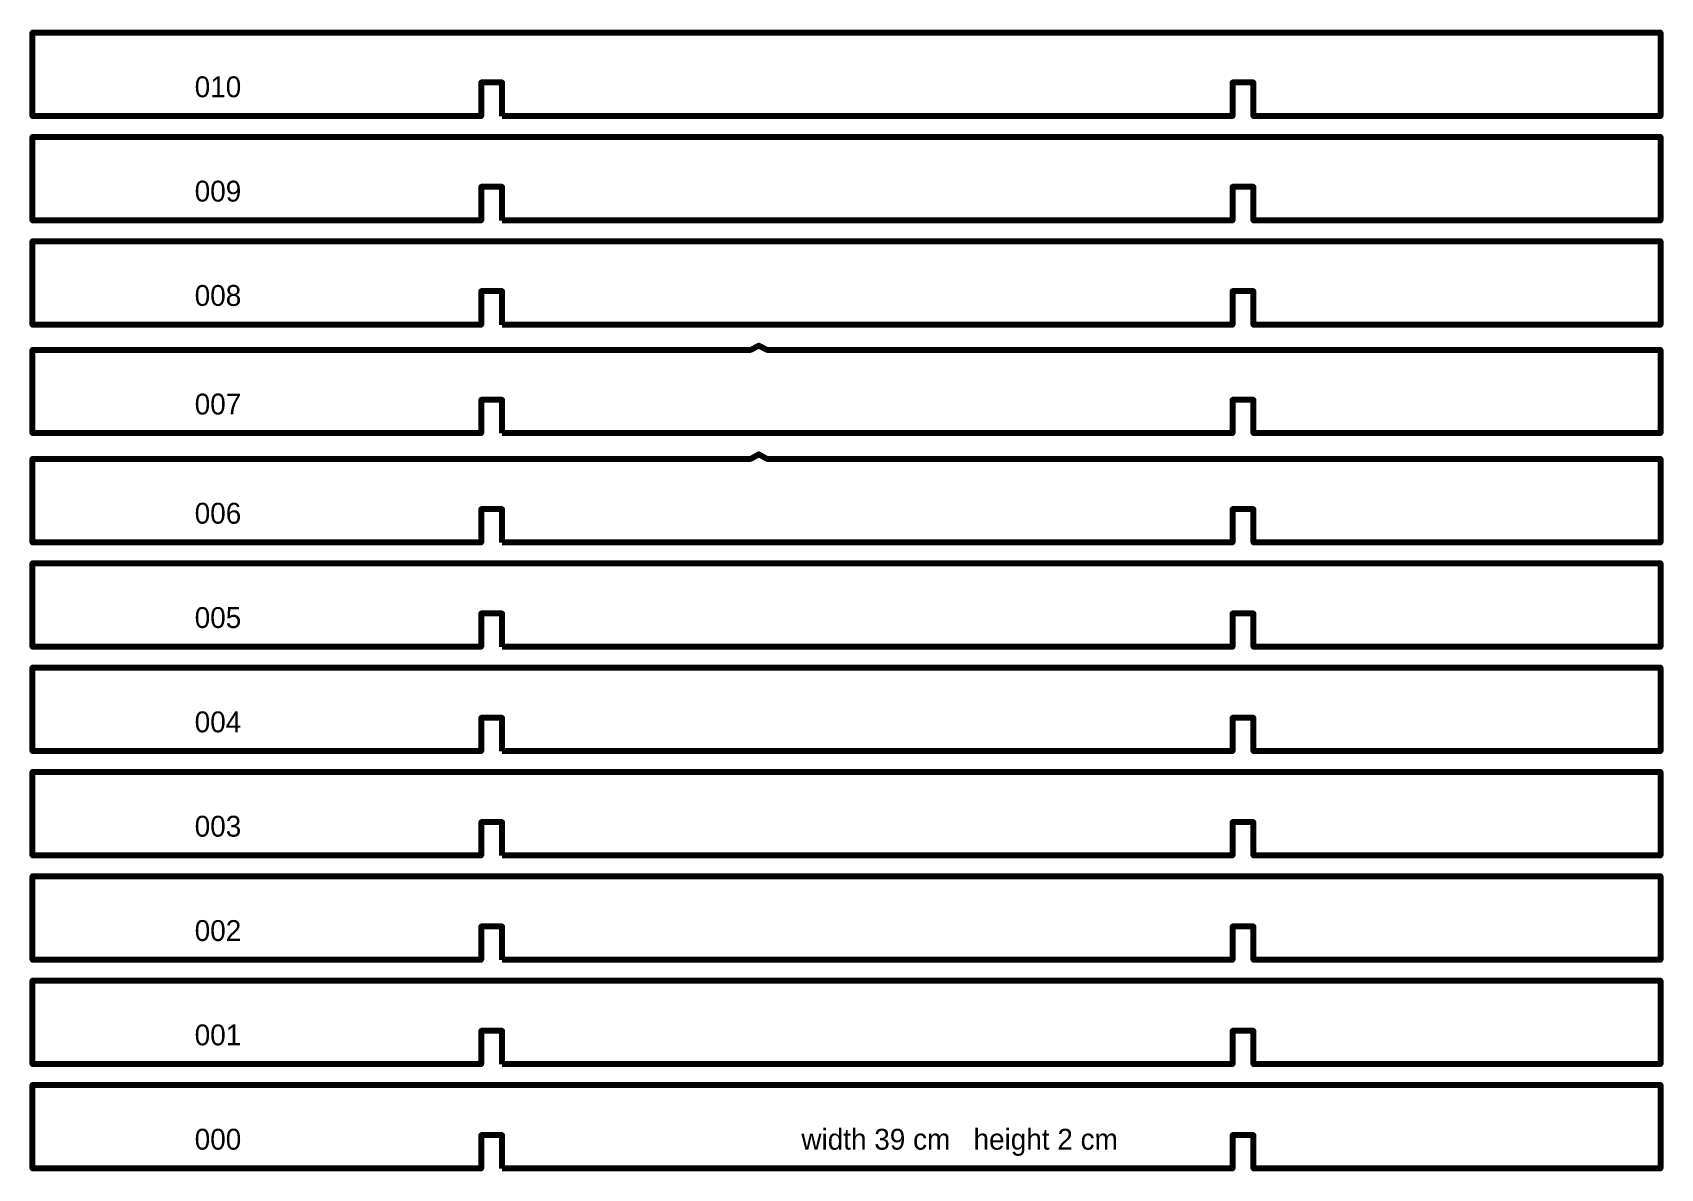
# Model space of a CAD drawing. Header units: centimetres. Extents: x -1 to 38, y -2 to 25.2.
import ezdxf
from ezdxf.enums import TextEntityAlignment as Align

# ---------------------------------------------------------------- set-up
doc = ezdxf.new("R2010")
doc.units = ezdxf.units.CM
doc.layers.add('SSNP', color=1, linetype='CONTINUOUS', lineweight=158)
doc.styles.add('LiberationSerif', font='LiberationSerif-Regular.ttf')

msp = doc.modelspace()

# ---------------------------------------------------------------- linework, layer by layer
at = {"layer": 'SSNP'}
for points in [[(10.25, 23.218), (10.25, 24.018), (9.75, 24.018), (9.75, 23.218), (-1, 23.218), (-1, 25.218), (-0.8, 25.218), (-0.6, 25.218), (-0.4, 25.218), (-0.2, 25.218), (0, 25.218), (0.2, 25.218), (0.4, 25.218), (0.6, 25.218), (0.8, 25.218), (1, 25.218), (1.2, 25.218), (1.4, 25.218), (1.6, 25.218), (1.8, 25.218), (2, 25.218), (2.2, 25.218), (2.4, 25.218), (2.6, 25.218), (2.8, 25.218), (3, 25.218), (3.2, 25.218), (3.4, 25.218), (3.6, 25.218), (3.8, 25.218), (4, 25.218), (4.2, 25.218), (4.4, 25.218), (4.6, 25.218), (4.8, 25.218), (5, 25.218), (5.2, 25.218), (5.4, 25.218), (5.6, 25.218), (5.8, 25.218), (6, 25.218), (6.2, 25.218), (6.4, 25.218), (6.6, 25.218), (6.8, 25.218), (7, 25.218), (7.2, 25.218), (7.4, 25.218), (7.6, 25.218), (7.8, 25.218), (8, 25.218), (8.2, 25.218), (8.4, 25.218), (8.6, 25.218), (8.8, 25.218), (9, 25.218), (9.2, 25.218), (9.4, 25.218), (9.6, 25.218), (9.8, 25.218), (10, 25.218), (10.2, 25.218), (10.4, 25.218), (10.6, 25.218), (10.8, 25.218), (11, 25.218), (11.2, 25.218), (11.4, 25.218), (11.6, 25.218), (11.8, 25.218), (12, 25.218), (12.2, 25.218), (12.4, 25.218), (12.6, 25.218), (12.8, 25.218), (13, 25.218), (13.2, 25.218), (13.4, 25.218), (13.6, 25.218), (13.8, 25.218), (14, 25.218), (14.2, 25.218), (14.4, 25.218), (14.6, 25.218), (14.8, 25.218), (15, 25.218), (15.2, 25.218), (15.4, 25.218), (15.6, 25.218), (15.8, 25.218), (16, 25.218), (16.2, 25.218), (16.4, 25.218), (16.6, 25.218), (16.8, 25.218), (17, 25.218), (17.2, 25.218), (17.4, 25.218), (17.6, 25.218), (17.8, 25.218), (18, 25.218), (18.2, 25.218), (18.4, 25.218), (18.6, 25.218), (18.8, 25.218), (19, 25.218), (19.2, 25.218), (19.4, 25.218), (19.6, 25.218), (19.8, 25.218), (20, 25.218), (20.2, 25.218), (20.4, 25.218), (20.6, 25.218), (20.8, 25.218), (21, 25.218), (21.2, 25.218), (21.4, 25.218), (21.6, 25.218), (21.8, 25.218), (22, 25.218), (22.2, 25.218), (22.4, 25.218), (22.6, 25.218), (22.8, 25.218), (23, 25.218), (23.2, 25.218), (23.4, 25.218), (23.6, 25.218), (23.8, 25.218), (24, 25.218), (24.2, 25.218), (24.4, 25.218), (24.6, 25.218), (24.8, 25.218), (25, 25.218), (25.2, 25.218), (25.4, 25.218), (25.6, 25.218), (25.8, 25.218), (26, 25.218), (26.2, 25.218), (26.4, 25.218), (26.6, 25.218), (26.8, 25.218), (27, 25.218), (27.2, 25.218), (27.4, 25.218), (27.6, 25.218), (27.8, 25.218), (28, 25.218), (28.2, 25.218), (28.4, 25.218), (28.6, 25.218), (28.8, 25.218), (29, 25.218), (29.2, 25.218), (29.4, 25.218), (29.6, 25.218), (29.8, 25.218), (30, 25.218), (30.2, 25.218), (30.4, 25.218), (30.6, 25.218), (30.8, 25.218), (31, 25.218), (31.2, 25.218), (31.4, 25.218), (31.6, 25.218), (31.8, 25.218), (32, 25.218), (32.2, 25.218), (32.4, 25.218), (32.6, 25.218), (32.8, 25.218), (33, 25.218), (33.2, 25.218), (33.4, 25.218), (33.6, 25.218), (33.8, 25.218), (34, 25.218), (34.2, 25.218), (34.4, 25.218), (34.6, 25.218), (34.8, 25.218), (35, 25.218), (35.2, 25.218), (35.4, 25.218), (35.6, 25.218), (35.8, 25.218), (36, 25.218), (36.2, 25.218), (36.4, 25.218), (36.6, 25.218), (36.8, 25.218), (37, 25.218), (37.2, 25.218), (37.4, 25.218), (37.6, 25.218), (37.8, 25.218), (38, 25.218), (38, 23.218), (28.25, 23.218), (28.25, 24.018), (27.75, 24.018), (27.75, 23.218), (10.25, 23.218)], [(10.25, 20.718), (10.25, 21.518), (9.75, 21.518), (9.75, 20.718), (-1, 20.718), (-1, 22.718), (-0.8, 22.718), (-0.6, 22.718), (-0.4, 22.718), (-0.2, 22.718), (0, 22.718), (0.2, 22.718), (0.4, 22.718), (0.6, 22.718), (0.8, 22.718), (1, 22.718), (1.2, 22.718), (1.4, 22.718), (1.6, 22.718), (1.8, 22.718), (2, 22.718), (2.2, 22.718), (2.4, 22.718), (2.6, 22.718), (2.8, 22.718), (3, 22.718), (3.2, 22.718), (3.4, 22.718), (3.6, 22.718), (3.8, 22.718), (4, 22.718), (4.2, 22.718), (4.4, 22.718), (4.6, 22.718), (4.8, 22.718), (5, 22.718), (5.2, 22.718), (5.4, 22.718), (5.6, 22.718), (5.8, 22.718), (6, 22.718), (6.2, 22.718), (6.4, 22.718), (6.6, 22.718), (6.8, 22.718), (7, 22.718), (7.2, 22.718), (7.4, 22.718), (7.6, 22.718), (7.8, 22.718), (8, 22.718), (8.2, 22.718), (8.4, 22.718), (8.6, 22.718), (8.8, 22.718), (9, 22.718), (9.2, 22.718), (9.4, 22.718), (9.6, 22.718), (9.8, 22.718), (10, 22.718), (10.2, 22.718), (10.4, 22.718), (10.6, 22.718), (10.8, 22.718), (11, 22.718), (11.2, 22.718), (11.4, 22.718), (11.6, 22.718), (11.8, 22.718), (12, 22.718), (12.2, 22.718), (12.4, 22.718), (12.6, 22.718), (12.8, 22.718), (13, 22.718), (13.2, 22.718), (13.4, 22.718), (13.6, 22.718), (13.8, 22.718), (14, 22.718), (14.2, 22.718), (14.4, 22.718), (14.6, 22.718), (14.8, 22.718), (15, 22.718), (15.2, 22.718), (15.4, 22.718), (15.6, 22.718), (15.8, 22.718), (16, 22.718), (16.2, 22.718), (16.4, 22.718), (16.6, 22.718), (16.8, 22.718), (17, 22.718), (17.2, 22.718), (17.4, 22.718), (17.6, 22.718), (17.8, 22.718), (18, 22.718), (18.2, 22.718), (18.4, 22.718), (18.6, 22.718), (18.8, 22.718), (19, 22.718), (19.2, 22.718), (19.4, 22.718), (19.6, 22.718), (19.8, 22.718), (20, 22.718), (20.2, 22.718), (20.4, 22.718), (20.6, 22.718), (20.8, 22.718), (21, 22.718), (21.2, 22.718), (21.4, 22.718), (21.6, 22.718), (21.8, 22.718), (22, 22.718), (22.2, 22.718), (22.4, 22.718), (22.6, 22.718), (22.8, 22.718), (23, 22.718), (23.2, 22.718), (23.4, 22.718), (23.6, 22.718), (23.8, 22.718), (24, 22.718), (24.2, 22.718), (24.4, 22.718), (24.6, 22.718), (24.8, 22.718), (25, 22.718), (25.2, 22.718), (25.4, 22.718), (25.6, 22.718), (25.8, 22.718), (26, 22.718), (26.2, 22.718), (26.4, 22.718), (26.6, 22.718), (26.8, 22.718), (27, 22.718), (27.2, 22.718), (27.4, 22.718), (27.6, 22.718), (27.8, 22.718), (28, 22.718), (28.2, 22.718), (28.4, 22.718), (28.6, 22.718), (28.8, 22.718), (29, 22.718), (29.2, 22.718), (29.4, 22.718), (29.6, 22.718), (29.8, 22.718), (30, 22.718), (30.2, 22.718), (30.4, 22.718), (30.6, 22.718), (30.8, 22.718), (31, 22.718), (31.2, 22.718), (31.4, 22.718), (31.6, 22.718), (31.8, 22.718), (32, 22.718), (32.2, 22.718), (32.4, 22.718), (32.6, 22.718), (32.8, 22.718), (33, 22.718), (33.2, 22.718), (33.4, 22.718), (33.6, 22.718), (33.8, 22.718), (34, 22.718), (34.2, 22.718), (34.4, 22.718), (34.6, 22.718), (34.8, 22.718), (35, 22.718), (35.2, 22.718), (35.4, 22.718), (35.6, 22.718), (35.8, 22.718), (36, 22.718), (36.2, 22.718), (36.4, 22.718), (36.6, 22.718), (36.8, 22.718), (37, 22.718), (37.2, 22.718), (37.4, 22.718), (37.6, 22.718), (37.8, 22.718), (38, 22.718), (38, 20.718), (28.25, 20.718), (28.25, 21.518), (27.75, 21.518), (27.75, 20.718), (10.25, 20.718)], [(10.25, 18.218), (10.25, 19.018), (9.75, 19.018), (9.75, 18.218), (-1, 18.218), (-1, 20.218), (-0.8, 20.218), (-0.6, 20.218), (-0.4, 20.218), (-0.2, 20.218), (0, 20.218), (0.2, 20.218), (0.4, 20.218), (0.6, 20.218), (0.8, 20.218), (1, 20.218), (1.2, 20.218), (1.4, 20.218), (1.6, 20.218), (1.8, 20.218), (2, 20.218), (2.2, 20.218), (2.4, 20.218), (2.6, 20.218), (2.8, 20.218), (3, 20.218), (3.2, 20.218), (3.4, 20.218), (3.6, 20.218), (3.8, 20.218), (4, 20.218), (4.2, 20.218), (4.4, 20.218), (4.6, 20.218), (4.8, 20.218), (5, 20.218), (5.2, 20.218), (5.4, 20.218), (5.6, 20.218), (5.8, 20.218), (6, 20.218), (6.2, 20.218), (6.4, 20.218), (6.6, 20.218), (6.8, 20.218), (7, 20.218), (7.2, 20.218), (7.4, 20.218), (7.6, 20.218), (7.8, 20.218), (8, 20.218), (8.2, 20.218), (8.4, 20.218), (8.6, 20.218), (8.8, 20.218), (9, 20.218), (9.2, 20.218), (9.4, 20.218), (9.6, 20.218), (9.8, 20.218), (10, 20.218), (10.2, 20.218), (10.4, 20.218), (10.6, 20.218), (10.8, 20.218), (11, 20.218), (11.2, 20.218), (11.4, 20.218), (11.6, 20.218), (11.8, 20.218), (12, 20.218), (12.2, 20.218), (12.4, 20.218), (12.6, 20.218), (12.8, 20.218), (13, 20.218), (13.2, 20.218), (13.4, 20.218), (13.6, 20.218), (13.8, 20.218), (14, 20.218), (14.2, 20.218), (14.4, 20.218), (14.6, 20.218), (14.8, 20.218), (15, 20.218), (15.2, 20.218), (15.4, 20.218), (15.6, 20.218), (15.8, 20.218), (16, 20.218), (16.2, 20.218), (16.4, 20.218), (16.6, 20.218), (16.8, 20.218), (17, 20.218), (17.2, 20.218), (17.4, 20.218), (17.6, 20.218), (17.8, 20.218), (18, 20.218), (18.2, 20.218), (18.4, 20.218), (18.6, 20.218), (18.8, 20.218), (19, 20.218), (19.2, 20.218), (19.4, 20.218), (19.6, 20.218), (19.8, 20.218), (20, 20.218), (20.2, 20.218), (20.4, 20.218), (20.6, 20.218), (20.8, 20.218), (21, 20.218), (21.2, 20.218), (21.4, 20.218), (21.6, 20.218), (21.8, 20.218), (22, 20.218), (22.2, 20.218), (22.4, 20.218), (22.6, 20.218), (22.8, 20.218), (23, 20.218), (23.2, 20.218), (23.4, 20.218), (23.6, 20.218), (23.8, 20.218), (24, 20.218), (24.2, 20.218), (24.4, 20.218), (24.6, 20.218), (24.8, 20.218), (25, 20.218), (25.2, 20.218), (25.4, 20.218), (25.6, 20.218), (25.8, 20.218), (26, 20.218), (26.2, 20.218), (26.4, 20.218), (26.6, 20.218), (26.8, 20.218), (27, 20.218), (27.2, 20.218), (27.4, 20.218), (27.6, 20.218), (27.8, 20.218), (28, 20.218), (28.2, 20.218), (28.4, 20.218), (28.6, 20.218), (28.8, 20.218), (29, 20.218), (29.2, 20.218), (29.4, 20.218), (29.6, 20.218), (29.8, 20.218), (30, 20.218), (30.2, 20.218), (30.4, 20.218), (30.6, 20.218), (30.8, 20.218), (31, 20.218), (31.2, 20.218), (31.4, 20.218), (31.6, 20.218), (31.8, 20.218), (32, 20.218), (32.2, 20.218), (32.4, 20.218), (32.6, 20.218), (32.8, 20.218), (33, 20.218), (33.2, 20.218), (33.4, 20.218), (33.6, 20.218), (33.8, 20.218), (34, 20.218), (34.2, 20.218), (34.4, 20.218), (34.6, 20.218), (34.8, 20.218), (35, 20.218), (35.2, 20.218), (35.4, 20.218), (35.6, 20.218), (35.8, 20.218), (36, 20.218), (36.2, 20.218), (36.4, 20.218), (36.6, 20.218), (36.8, 20.218), (37, 20.218), (37.2, 20.218), (37.4, 20.218), (37.6, 20.218), (37.8, 20.218), (38, 20.218), (38, 18.218), (28.25, 18.218), (28.25, 19.018), (27.75, 19.018), (27.75, 18.218), (10.25, 18.218)], [(10.25, 15.616), (10.25, 16.416), (9.75, 16.416), (9.75, 15.616), (-1, 15.616), (-1, 17.616), (-0.8, 17.616), (-0.6, 17.616), (-0.4, 17.616), (-0.2, 17.616), (0, 17.616), (0.2, 17.616), (0.4, 17.616), (0.6, 17.616), (0.8, 17.616), (1, 17.616), (1.2, 17.616), (1.4, 17.616), (1.6, 17.616), (1.8, 17.616), (2, 17.616), (2.2, 17.616), (2.4, 17.616), (2.6, 17.616), (2.8, 17.616), (3, 17.616), (3.2, 17.616), (3.4, 17.616), (3.6, 17.616), (3.8, 17.616), (4, 17.616), (4.2, 17.616), (4.4, 17.616), (4.6, 17.616), (4.8, 17.616), (5, 17.616), (5.2, 17.616), (5.4, 17.616), (5.6, 17.616), (5.8, 17.616), (6, 17.616), (6.2, 17.616), (6.4, 17.616), (6.6, 17.616), (6.8, 17.616), (7, 17.616), (7.2, 17.616), (7.4, 17.616), (7.6, 17.616), (7.8, 17.616), (8, 17.616), (8.2, 17.616), (8.4, 17.616), (8.6, 17.616), (8.8, 17.616), (9, 17.616), (9.2, 17.616), (9.4, 17.616), (9.6, 17.616), (9.8, 17.616), (10, 17.616), (10.2, 17.616), (10.4, 17.616), (10.6, 17.616), (10.8, 17.616), (11, 17.616), (11.2, 17.616), (11.4, 17.616), (11.6, 17.616), (11.8, 17.616), (12, 17.616), (12.2, 17.616), (12.4, 17.616), (12.6, 17.616), (12.8, 17.616), (13, 17.616), (13.2, 17.616), (13.4, 17.616), (13.6, 17.616), (13.8, 17.616), (14, 17.616), (14.2, 17.616), (14.4, 17.616), (14.6, 17.616), (14.8, 17.616), (15, 17.616), (15.2, 17.616), (15.4, 17.616), (15.6, 17.616), (15.8, 17.616), (16, 17.616), (16.2, 17.616), (16.4, 17.718), (16.6, 17.616), (16.8, 17.616), (17, 17.616), (17.2, 17.616), (17.4, 17.616), (17.6, 17.616), (17.8, 17.616), (18, 17.616), (18.2, 17.616), (18.4, 17.616), (18.6, 17.616), (18.8, 17.616), (19, 17.616), (19.2, 17.616), (19.4, 17.616), (19.6, 17.616), (19.8, 17.616), (20, 17.616), (20.2, 17.616), (20.4, 17.616), (20.6, 17.616), (20.8, 17.616), (21, 17.616), (21.2, 17.616), (21.4, 17.616), (21.6, 17.616), (21.8, 17.616), (22, 17.616), (22.2, 17.616), (22.4, 17.616), (22.6, 17.616), (22.8, 17.616), (23, 17.616), (23.2, 17.616), (23.4, 17.616), (23.6, 17.616), (23.8, 17.616), (24, 17.616), (24.2, 17.616), (24.4, 17.616), (24.6, 17.616), (24.8, 17.616), (25, 17.616), (25.2, 17.616), (25.4, 17.616), (25.6, 17.616), (25.8, 17.616), (26, 17.616), (26.2, 17.616), (26.4, 17.616), (26.6, 17.616), (26.8, 17.616), (27, 17.616), (27.2, 17.616), (27.4, 17.616), (27.6, 17.616), (27.8, 17.616), (28, 17.616), (28.2, 17.616), (28.4, 17.616), (28.6, 17.616), (28.8, 17.616), (29, 17.616), (29.2, 17.616), (29.4, 17.616), (29.6, 17.616), (29.8, 17.616), (30, 17.616), (30.2, 17.616), (30.4, 17.616), (30.6, 17.616), (30.8, 17.616), (31, 17.616), (31.2, 17.616), (31.4, 17.616), (31.6, 17.616), (31.8, 17.616), (32, 17.616), (32.2, 17.616), (32.4, 17.616), (32.6, 17.616), (32.8, 17.616), (33, 17.616), (33.2, 17.616), (33.4, 17.616), (33.6, 17.616), (33.8, 17.616), (34, 17.616), (34.2, 17.616), (34.4, 17.616), (34.6, 17.616), (34.8, 17.616), (35, 17.616), (35.2, 17.616), (35.4, 17.616), (35.6, 17.616), (35.8, 17.616), (36, 17.616), (36.2, 17.616), (36.4, 17.616), (36.6, 17.616), (36.8, 17.616), (37, 17.616), (37.2, 17.616), (37.4, 17.616), (37.6, 17.616), (37.8, 17.616), (38, 17.616), (38, 15.616), (28.25, 15.616), (28.25, 16.416), (27.75, 16.416), (27.75, 15.616), (10.25, 15.616)], [(10.25, 13), (10.25, 13.8), (9.75, 13.8), (9.75, 13), (-1, 13), (-1, 15), (-0.8, 15), (-0.6, 15), (-0.4, 15), (-0.2, 15), (0, 15), (0.2, 15), (0.4, 15), (0.6, 15), (0.8, 15), (1, 15), (1.2, 15), (1.4, 15), (1.6, 15), (1.8, 15), (2, 15), (2.2, 15), (2.4, 15), (2.6, 15), (2.8, 15), (3, 15), (3.2, 15), (3.4, 15), (3.6, 15), (3.8, 15), (4, 15), (4.2, 15), (4.4, 15), (4.6, 15), (4.8, 15), (5, 15), (5.2, 15), (5.4, 15), (5.6, 15), (5.8, 15), (6, 15), (6.2, 15), (6.4, 15), (6.6, 15), (6.8, 15), (7, 15), (7.2, 15), (7.4, 15), (7.6, 15), (7.8, 15), (8, 15), (8.2, 15), (8.4, 15), (8.6, 15), (8.8, 15), (9, 15), (9.2, 15), (9.4, 15), (9.6, 15), (9.8, 15), (10, 15), (10.2, 15), (10.4, 15), (10.6, 15), (10.8, 15), (11, 15), (11.2, 15), (11.4, 15), (11.6, 15), (11.8, 15), (12, 15), (12.2, 15), (12.4, 15), (12.6, 15), (12.8, 15), (13, 15), (13.2, 15), (13.4, 15), (13.6, 15), (13.8, 15), (14, 15), (14.2, 15), (14.4, 15), (14.6, 15), (14.8, 15), (15, 15), (15.2, 15), (15.4, 15), (15.6, 15), (15.8, 15), (16, 15), (16.2, 15), (16.4, 15.116), (16.6, 15), (16.8, 15), (17, 15), (17.2, 15), (17.4, 15), (17.6, 15), (17.8, 15), (18, 15), (18.2, 15), (18.4, 15), (18.6, 15), (18.8, 15), (19, 15), (19.2, 15), (19.4, 15), (19.6, 15), (19.8, 15), (20, 15), (20.2, 15), (20.4, 15), (20.6, 15), (20.8, 15), (21, 15), (21.2, 15), (21.4, 15), (21.6, 15), (21.8, 15), (22, 15), (22.2, 15), (22.4, 15), (22.6, 15), (22.8, 15), (23, 15), (23.2, 15), (23.4, 15), (23.6, 15), (23.8, 15), (24, 15), (24.2, 15), (24.4, 15), (24.6, 15), (24.8, 15), (25, 15), (25.2, 15), (25.4, 15), (25.6, 15), (25.8, 15), (26, 15), (26.2, 15), (26.4, 15), (26.6, 15), (26.8, 15), (27, 15), (27.2, 15), (27.4, 15), (27.6, 15), (27.8, 15), (28, 15), (28.2, 15), (28.4, 15), (28.6, 15), (28.8, 15), (29, 15), (29.2, 15), (29.4, 15), (29.6, 15), (29.8, 15), (30, 15), (30.2, 15), (30.4, 15), (30.6, 15), (30.8, 15), (31, 15), (31.2, 15), (31.4, 15), (31.6, 15), (31.8, 15), (32, 15), (32.2, 15), (32.4, 15), (32.6, 15), (32.8, 15), (33, 15), (33.2, 15), (33.4, 15), (33.6, 15), (33.8, 15), (34, 15), (34.2, 15), (34.4, 15), (34.6, 15), (34.8, 15), (35, 15), (35.2, 15), (35.4, 15), (35.6, 15), (35.8, 15), (36, 15), (36.2, 15), (36.4, 15), (36.6, 15), (36.8, 15), (37, 15), (37.2, 15), (37.4, 15), (37.6, 15), (37.8, 15), (38, 15), (38, 13), (28.25, 13), (28.25, 13.8), (27.75, 13.8), (27.75, 13), (10.25, 13)], [(10.25, 10.5), (10.25, 11.3), (9.75, 11.3), (9.75, 10.5), (-1, 10.5), (-1, 12.5), (-0.8, 12.5), (-0.6, 12.5), (-0.4, 12.5), (-0.2, 12.5), (0, 12.5), (0.2, 12.5), (0.4, 12.5), (0.6, 12.5), (0.8, 12.5), (1, 12.5), (1.2, 12.5), (1.4, 12.5), (1.6, 12.5), (1.8, 12.5), (2, 12.5), (2.2, 12.5), (2.4, 12.5), (2.6, 12.5), (2.8, 12.5), (3, 12.5), (3.2, 12.5), (3.4, 12.5), (3.6, 12.5), (3.8, 12.5), (4, 12.5), (4.2, 12.5), (4.4, 12.5), (4.6, 12.5), (4.8, 12.5), (5, 12.5), (5.2, 12.5), (5.4, 12.5), (5.6, 12.5), (5.8, 12.5), (6, 12.5), (6.2, 12.5), (6.4, 12.5), (6.6, 12.5), (6.8, 12.5), (7, 12.5), (7.2, 12.5), (7.4, 12.5), (7.6, 12.5), (7.8, 12.5), (8, 12.5), (8.2, 12.5), (8.4, 12.5), (8.6, 12.5), (8.8, 12.5), (9, 12.5), (9.2, 12.5), (9.4, 12.5), (9.6, 12.5), (9.8, 12.5), (10, 12.5), (10.2, 12.5), (10.4, 12.5), (10.6, 12.5), (10.8, 12.5), (11, 12.5), (11.2, 12.5), (11.4, 12.5), (11.6, 12.5), (11.8, 12.5), (12, 12.5), (12.2, 12.5), (12.4, 12.5), (12.6, 12.5), (12.8, 12.5), (13, 12.5), (13.2, 12.5), (13.4, 12.5), (13.6, 12.5), (13.8, 12.5), (14, 12.5), (14.2, 12.5), (14.4, 12.5), (14.6, 12.5), (14.8, 12.5), (15, 12.5), (15.2, 12.5), (15.4, 12.5), (15.6, 12.5), (15.8, 12.5), (16, 12.5), (16.2, 12.5), (16.4, 12.5), (16.6, 12.5), (16.8, 12.5), (17, 12.5), (17.2, 12.5), (17.4, 12.5), (17.6, 12.5), (17.8, 12.5), (18, 12.5), (18.2, 12.5), (18.4, 12.5), (18.6, 12.5), (18.8, 12.5), (19, 12.5), (19.2, 12.5), (19.4, 12.5), (19.6, 12.5), (19.8, 12.5), (20, 12.5), (20.2, 12.5), (20.4, 12.5), (20.6, 12.5), (20.8, 12.5), (21, 12.5), (21.2, 12.5), (21.4, 12.5), (21.6, 12.5), (21.8, 12.5), (22, 12.5), (22.2, 12.5), (22.4, 12.5), (22.6, 12.5), (22.8, 12.5), (23, 12.5), (23.2, 12.5), (23.4, 12.5), (23.6, 12.5), (23.8, 12.5), (24, 12.5), (24.2, 12.5), (24.4, 12.5), (24.6, 12.5), (24.8, 12.5), (25, 12.5), (25.2, 12.5), (25.4, 12.5), (25.6, 12.5), (25.8, 12.5), (26, 12.5), (26.2, 12.5), (26.4, 12.5), (26.6, 12.5), (26.8, 12.5), (27, 12.5), (27.2, 12.5), (27.4, 12.5), (27.6, 12.5), (27.8, 12.5), (28, 12.5), (28.2, 12.5), (28.4, 12.5), (28.6, 12.5), (28.8, 12.5), (29, 12.5), (29.2, 12.5), (29.4, 12.5), (29.6, 12.5), (29.8, 12.5), (30, 12.5), (30.2, 12.5), (30.4, 12.5), (30.6, 12.5), (30.8, 12.5), (31, 12.5), (31.2, 12.5), (31.4, 12.5), (31.6, 12.5), (31.8, 12.5), (32, 12.5), (32.2, 12.5), (32.4, 12.5), (32.6, 12.5), (32.8, 12.5), (33, 12.5), (33.2, 12.5), (33.4, 12.5), (33.6, 12.5), (33.8, 12.5), (34, 12.5), (34.2, 12.5), (34.4, 12.5), (34.6, 12.5), (34.8, 12.5), (35, 12.5), (35.2, 12.5), (35.4, 12.5), (35.6, 12.5), (35.8, 12.5), (36, 12.5), (36.2, 12.5), (36.4, 12.5), (36.6, 12.5), (36.8, 12.5), (37, 12.5), (37.2, 12.5), (37.4, 12.5), (37.6, 12.5), (37.8, 12.5), (38, 12.5), (38, 10.5), (28.25, 10.5), (28.25, 11.3), (27.75, 11.3), (27.75, 10.5), (10.25, 10.5)], [(10.25, 8), (10.25, 8.8), (9.75, 8.8), (9.75, 8), (-1, 8), (-1, 10), (-0.8, 10), (-0.6, 10), (-0.4, 10), (-0.2, 10), (0, 10), (0.2, 10), (0.4, 10), (0.6, 10), (0.8, 10), (1, 10), (1.2, 10), (1.4, 10), (1.6, 10), (1.8, 10), (2, 10), (2.2, 10), (2.4, 10), (2.6, 10), (2.8, 10), (3, 10), (3.2, 10), (3.4, 10), (3.6, 10), (3.8, 10), (4, 10), (4.2, 10), (4.4, 10), (4.6, 10), (4.8, 10), (5, 10), (5.2, 10), (5.4, 10), (5.6, 10), (5.8, 10), (6, 10), (6.2, 10), (6.4, 10), (6.6, 10), (6.8, 10), (7, 10), (7.2, 10), (7.4, 10), (7.6, 10), (7.8, 10), (8, 10), (8.2, 10), (8.4, 10), (8.6, 10), (8.8, 10), (9, 10), (9.2, 10), (9.4, 10), (9.6, 10), (9.8, 10), (10, 10), (10.2, 10), (10.4, 10), (10.6, 10), (10.8, 10), (11, 10), (11.2, 10), (11.4, 10), (11.6, 10), (11.8, 10), (12, 10), (12.2, 10), (12.4, 10), (12.6, 10), (12.8, 10), (13, 10), (13.2, 10), (13.4, 10), (13.6, 10), (13.8, 10), (14, 10), (14.2, 10), (14.4, 10), (14.6, 10), (14.8, 10), (15, 10), (15.2, 10), (15.4, 10), (15.6, 10), (15.8, 10), (16, 10), (16.2, 10), (16.4, 10), (16.6, 10), (16.8, 10), (17, 10), (17.2, 10), (17.4, 10), (17.6, 10), (17.8, 10), (18, 10), (18.2, 10), (18.4, 10), (18.6, 10), (18.8, 10), (19, 10), (19.2, 10), (19.4, 10), (19.6, 10), (19.8, 10), (20, 10), (20.2, 10), (20.4, 10), (20.6, 10), (20.8, 10), (21, 10), (21.2, 10), (21.4, 10), (21.6, 10), (21.8, 10), (22, 10), (22.2, 10), (22.4, 10), (22.6, 10), (22.8, 10), (23, 10), (23.2, 10), (23.4, 10), (23.6, 10), (23.8, 10), (24, 10), (24.2, 10), (24.4, 10), (24.6, 10), (24.8, 10), (25, 10), (25.2, 10), (25.4, 10), (25.6, 10), (25.8, 10), (26, 10), (26.2, 10), (26.4, 10), (26.6, 10), (26.8, 10), (27, 10), (27.2, 10), (27.4, 10), (27.6, 10), (27.8, 10), (28, 10), (28.2, 10), (28.4, 10), (28.6, 10), (28.8, 10), (29, 10), (29.2, 10), (29.4, 10), (29.6, 10), (29.8, 10), (30, 10), (30.2, 10), (30.4, 10), (30.6, 10), (30.8, 10), (31, 10), (31.2, 10), (31.4, 10), (31.6, 10), (31.8, 10), (32, 10), (32.2, 10), (32.4, 10), (32.6, 10), (32.8, 10), (33, 10), (33.2, 10), (33.4, 10), (33.6, 10), (33.8, 10), (34, 10), (34.2, 10), (34.4, 10), (34.6, 10), (34.8, 10), (35, 10), (35.2, 10), (35.4, 10), (35.6, 10), (35.8, 10), (36, 10), (36.2, 10), (36.4, 10), (36.6, 10), (36.8, 10), (37, 10), (37.2, 10), (37.4, 10), (37.6, 10), (37.8, 10), (38, 10), (38, 8), (28.25, 8), (28.25, 8.8), (27.75, 8.8), (27.75, 8), (10.25, 8)], [(10.25, 5.5), (10.25, 6.3), (9.75, 6.3), (9.75, 5.5), (-1, 5.5), (-1, 7.5), (-0.8, 7.5), (-0.6, 7.5), (-0.4, 7.5), (-0.2, 7.5), (0, 7.5), (0.2, 7.5), (0.4, 7.5), (0.6, 7.5), (0.8, 7.5), (1, 7.5), (1.2, 7.5), (1.4, 7.5), (1.6, 7.5), (1.8, 7.5), (2, 7.5), (2.2, 7.5), (2.4, 7.5), (2.6, 7.5), (2.8, 7.5), (3, 7.5), (3.2, 7.5), (3.4, 7.5), (3.6, 7.5), (3.8, 7.5), (4, 7.5), (4.2, 7.5), (4.4, 7.5), (4.6, 7.5), (4.8, 7.5), (5, 7.5), (5.2, 7.5), (5.4, 7.5), (5.6, 7.5), (5.8, 7.5), (6, 7.5), (6.2, 7.5), (6.4, 7.5), (6.6, 7.5), (6.8, 7.5), (7, 7.5), (7.2, 7.5), (7.4, 7.5), (7.6, 7.5), (7.8, 7.5), (8, 7.5), (8.2, 7.5), (8.4, 7.5), (8.6, 7.5), (8.8, 7.5), (9, 7.5), (9.2, 7.5), (9.4, 7.5), (9.6, 7.5), (9.8, 7.5), (10, 7.5), (10.2, 7.5), (10.4, 7.5), (10.6, 7.5), (10.8, 7.5), (11, 7.5), (11.2, 7.5), (11.4, 7.5), (11.6, 7.5), (11.8, 7.5), (12, 7.5), (12.2, 7.5), (12.4, 7.5), (12.6, 7.5), (12.8, 7.5), (13, 7.5), (13.2, 7.5), (13.4, 7.5), (13.6, 7.5), (13.8, 7.5), (14, 7.5), (14.2, 7.5), (14.4, 7.5), (14.6, 7.5), (14.8, 7.5), (15, 7.5), (15.2, 7.5), (15.4, 7.5), (15.6, 7.5), (15.8, 7.5), (16, 7.5), (16.2, 7.5), (16.4, 7.5), (16.6, 7.5), (16.8, 7.5), (17, 7.5), (17.2, 7.5), (17.4, 7.5), (17.6, 7.5), (17.8, 7.5), (18, 7.5), (18.2, 7.5), (18.4, 7.5), (18.6, 7.5), (18.8, 7.5), (19, 7.5), (19.2, 7.5), (19.4, 7.5), (19.6, 7.5), (19.8, 7.5), (20, 7.5), (20.2, 7.5), (20.4, 7.5), (20.6, 7.5), (20.8, 7.5), (21, 7.5), (21.2, 7.5), (21.4, 7.5), (21.6, 7.5), (21.8, 7.5), (22, 7.5), (22.2, 7.5), (22.4, 7.5), (22.6, 7.5), (22.8, 7.5), (23, 7.5), (23.2, 7.5), (23.4, 7.5), (23.6, 7.5), (23.8, 7.5), (24, 7.5), (24.2, 7.5), (24.4, 7.5), (24.6, 7.5), (24.8, 7.5), (25, 7.5), (25.2, 7.5), (25.4, 7.5), (25.6, 7.5), (25.8, 7.5), (26, 7.5), (26.2, 7.5), (26.4, 7.5), (26.6, 7.5), (26.8, 7.5), (27, 7.5), (27.2, 7.5), (27.4, 7.5), (27.6, 7.5), (27.8, 7.5), (28, 7.5), (28.2, 7.5), (28.4, 7.5), (28.6, 7.5), (28.8, 7.5), (29, 7.5), (29.2, 7.5), (29.4, 7.5), (29.6, 7.5), (29.8, 7.5), (30, 7.5), (30.2, 7.5), (30.4, 7.5), (30.6, 7.5), (30.8, 7.5), (31, 7.5), (31.2, 7.5), (31.4, 7.5), (31.6, 7.5), (31.8, 7.5), (32, 7.5), (32.2, 7.5), (32.4, 7.5), (32.6, 7.5), (32.8, 7.5), (33, 7.5), (33.2, 7.5), (33.4, 7.5), (33.6, 7.5), (33.8, 7.5), (34, 7.5), (34.2, 7.5), (34.4, 7.5), (34.6, 7.5), (34.8, 7.5), (35, 7.5), (35.2, 7.5), (35.4, 7.5), (35.6, 7.5), (35.8, 7.5), (36, 7.5), (36.2, 7.5), (36.4, 7.5), (36.6, 7.5), (36.8, 7.5), (37, 7.5), (37.2, 7.5), (37.4, 7.5), (37.6, 7.5), (37.8, 7.5), (38, 7.5), (38, 5.5), (28.25, 5.5), (28.25, 6.3), (27.75, 6.3), (27.75, 5.5), (10.25, 5.5)], [(10.25, 3), (10.25, 3.8), (9.75, 3.8), (9.75, 3), (-1, 3), (-1, 5), (-0.8, 5), (-0.6, 5), (-0.4, 5), (-0.2, 5), (0, 5), (0.2, 5), (0.4, 5), (0.6, 5), (0.8, 5), (1, 5), (1.2, 5), (1.4, 5), (1.6, 5), (1.8, 5), (2, 5), (2.2, 5), (2.4, 5), (2.6, 5), (2.8, 5), (3, 5), (3.2, 5), (3.4, 5), (3.6, 5), (3.8, 5), (4, 5), (4.2, 5), (4.4, 5), (4.6, 5), (4.8, 5), (5, 5), (5.2, 5), (5.4, 5), (5.6, 5), (5.8, 5), (6, 5), (6.2, 5), (6.4, 5), (6.6, 5), (6.8, 5), (7, 5), (7.2, 5), (7.4, 5), (7.6, 5), (7.8, 5), (8, 5), (8.2, 5), (8.4, 5), (8.6, 5), (8.8, 5), (9, 5), (9.2, 5), (9.4, 5), (9.6, 5), (9.8, 5), (10, 5), (10.2, 5), (10.4, 5), (10.6, 5), (10.8, 5), (11, 5), (11.2, 5), (11.4, 5), (11.6, 5), (11.8, 5), (12, 5), (12.2, 5), (12.4, 5), (12.6, 5), (12.8, 5), (13, 5), (13.2, 5), (13.4, 5), (13.6, 5), (13.8, 5), (14, 5), (14.2, 5), (14.4, 5), (14.6, 5), (14.8, 5), (15, 5), (15.2, 5), (15.4, 5), (15.6, 5), (15.8, 5), (16, 5), (16.2, 5), (16.4, 5), (16.6, 5), (16.8, 5), (17, 5), (17.2, 5), (17.4, 5), (17.6, 5), (17.8, 5), (18, 5), (18.2, 5), (18.4, 5), (18.6, 5), (18.8, 5), (19, 5), (19.2, 5), (19.4, 5), (19.6, 5), (19.8, 5), (20, 5), (20.2, 5), (20.4, 5), (20.6, 5), (20.8, 5), (21, 5), (21.2, 5), (21.4, 5), (21.6, 5), (21.8, 5), (22, 5), (22.2, 5), (22.4, 5), (22.6, 5), (22.8, 5), (23, 5), (23.2, 5), (23.4, 5), (23.6, 5), (23.8, 5), (24, 5), (24.2, 5), (24.4, 5), (24.6, 5), (24.8, 5), (25, 5), (25.2, 5), (25.4, 5), (25.6, 5), (25.8, 5), (26, 5), (26.2, 5), (26.4, 5), (26.6, 5), (26.8, 5), (27, 5), (27.2, 5), (27.4, 5), (27.6, 5), (27.8, 5), (28, 5), (28.2, 5), (28.4, 5), (28.6, 5), (28.8, 5), (29, 5), (29.2, 5), (29.4, 5), (29.6, 5), (29.8, 5), (30, 5), (30.2, 5), (30.4, 5), (30.6, 5), (30.8, 5), (31, 5), (31.2, 5), (31.4, 5), (31.6, 5), (31.8, 5), (32, 5), (32.2, 5), (32.4, 5), (32.6, 5), (32.8, 5), (33, 5), (33.2, 5), (33.4, 5), (33.6, 5), (33.8, 5), (34, 5), (34.2, 5), (34.4, 5), (34.6, 5), (34.8, 5), (35, 5), (35.2, 5), (35.4, 5), (35.6, 5), (35.8, 5), (36, 5), (36.2, 5), (36.4, 5), (36.6, 5), (36.8, 5), (37, 5), (37.2, 5), (37.4, 5), (37.6, 5), (37.8, 5), (38, 5), (38, 3), (28.25, 3), (28.25, 3.8), (27.75, 3.8), (27.75, 3), (10.25, 3)], [(10.25, 0.5), (10.25, 1.3), (9.75, 1.3), (9.75, 0.5), (-1, 0.5), (-1, 2.5), (-0.8, 2.5), (-0.6, 2.5), (-0.4, 2.5), (-0.2, 2.5), (0, 2.5), (0.2, 2.5), (0.4, 2.5), (0.6, 2.5), (0.8, 2.5), (1, 2.5), (1.2, 2.5), (1.4, 2.5), (1.6, 2.5), (1.8, 2.5), (2, 2.5), (2.2, 2.5), (2.4, 2.5), (2.6, 2.5), (2.8, 2.5), (3, 2.5), (3.2, 2.5), (3.4, 2.5), (3.6, 2.5), (3.8, 2.5), (4, 2.5), (4.2, 2.5), (4.4, 2.5), (4.6, 2.5), (4.8, 2.5), (5, 2.5), (5.2, 2.5), (5.4, 2.5), (5.6, 2.5), (5.8, 2.5), (6, 2.5), (6.2, 2.5), (6.4, 2.5), (6.6, 2.5), (6.8, 2.5), (7, 2.5), (7.2, 2.5), (7.4, 2.5), (7.6, 2.5), (7.8, 2.5), (8, 2.5), (8.2, 2.5), (8.4, 2.5), (8.6, 2.5), (8.8, 2.5), (9, 2.5), (9.2, 2.5), (9.4, 2.5), (9.6, 2.5), (9.8, 2.5), (10, 2.5), (10.2, 2.5), (10.4, 2.5), (10.6, 2.5), (10.8, 2.5), (11, 2.5), (11.2, 2.5), (11.4, 2.5), (11.6, 2.5), (11.8, 2.5), (12, 2.5), (12.2, 2.5), (12.4, 2.5), (12.6, 2.5), (12.8, 2.5), (13, 2.5), (13.2, 2.5), (13.4, 2.5), (13.6, 2.5), (13.8, 2.5), (14, 2.5), (14.2, 2.5), (14.4, 2.5), (14.6, 2.5), (14.8, 2.5), (15, 2.5), (15.2, 2.5), (15.4, 2.5), (15.6, 2.5), (15.8, 2.5), (16, 2.5), (16.2, 2.5), (16.4, 2.5), (16.6, 2.5), (16.8, 2.5), (17, 2.5), (17.2, 2.5), (17.4, 2.5), (17.6, 2.5), (17.8, 2.5), (18, 2.5), (18.2, 2.5), (18.4, 2.5), (18.6, 2.5), (18.8, 2.5), (19, 2.5), (19.2, 2.5), (19.4, 2.5), (19.6, 2.5), (19.8, 2.5), (20, 2.5), (20.2, 2.5), (20.4, 2.5), (20.6, 2.5), (20.8, 2.5), (21, 2.5), (21.2, 2.5), (21.4, 2.5), (21.6, 2.5), (21.8, 2.5), (22, 2.5), (22.2, 2.5), (22.4, 2.5), (22.6, 2.5), (22.8, 2.5), (23, 2.5), (23.2, 2.5), (23.4, 2.5), (23.6, 2.5), (23.8, 2.5), (24, 2.5), (24.2, 2.5), (24.4, 2.5), (24.6, 2.5), (24.8, 2.5), (25, 2.5), (25.2, 2.5), (25.4, 2.5), (25.6, 2.5), (25.8, 2.5), (26, 2.5), (26.2, 2.5), (26.4, 2.5), (26.6, 2.5), (26.8, 2.5), (27, 2.5), (27.2, 2.5), (27.4, 2.5), (27.6, 2.5), (27.8, 2.5), (28, 2.5), (28.2, 2.5), (28.4, 2.5), (28.6, 2.5), (28.8, 2.5), (29, 2.5), (29.2, 2.5), (29.4, 2.5), (29.6, 2.5), (29.8, 2.5), (30, 2.5), (30.2, 2.5), (30.4, 2.5), (30.6, 2.5), (30.8, 2.5), (31, 2.5), (31.2, 2.5), (31.4, 2.5), (31.6, 2.5), (31.8, 2.5), (32, 2.5), (32.2, 2.5), (32.4, 2.5), (32.6, 2.5), (32.8, 2.5), (33, 2.5), (33.2, 2.5), (33.4, 2.5), (33.6, 2.5), (33.8, 2.5), (34, 2.5), (34.2, 2.5), (34.4, 2.5), (34.6, 2.5), (34.8, 2.5), (35, 2.5), (35.2, 2.5), (35.4, 2.5), (35.6, 2.5), (35.8, 2.5), (36, 2.5), (36.2, 2.5), (36.4, 2.5), (36.6, 2.5), (36.8, 2.5), (37, 2.5), (37.2, 2.5), (37.4, 2.5), (37.6, 2.5), (37.8, 2.5), (38, 2.5), (38, 0.5), (28.25, 0.5), (28.25, 1.3), (27.75, 1.3), (27.75, 0.5), (10.25, 0.5)], [(10.25, -2), (10.25, -1.2), (9.75, -1.2), (9.75, -2), (-1, -2), (-1, 0), (-0.8, 0), (-0.6, 0), (-0.4, 0), (-0.2, 0), (0, 0), (0.2, 0), (0.4, 0), (0.6, 0), (0.8, 0), (1, 0), (1.2, 0), (1.4, 0), (1.6, 0), (1.8, 0), (2, 0), (2.2, 0), (2.4, 0), (2.6, 0), (2.8, 0), (3, 0), (3.2, 0), (3.4, 0), (3.6, 0), (3.8, 0), (4, 0), (4.2, 0), (4.4, 0), (4.6, 0), (4.8, 0), (5, 0), (5.2, 0), (5.4, 0), (5.6, 0), (5.8, 0), (6, 0), (6.2, 0), (6.4, 0), (6.6, 0), (6.8, 0), (7, 0), (7.2, 0), (7.4, 0), (7.6, 0), (7.8, 0), (8, 0), (8.2, 0), (8.4, 0), (8.6, 0), (8.8, 0), (9, 0), (9.2, 0), (9.4, 0), (9.6, 0), (9.8, 0), (10, 0), (10.2, 0), (10.4, 0), (10.6, 0), (10.8, 0), (11, 0), (11.2, 0), (11.4, 0), (11.6, 0), (11.8, 0), (12, 0), (12.2, 0), (12.4, 0), (12.6, 0), (12.8, 0), (13, 0), (13.2, 0), (13.4, 0), (13.6, 0), (13.8, 0), (14, 0), (14.2, 0), (14.4, 0), (14.6, 0), (14.8, 0), (15, 0), (15.2, 0), (15.4, 0), (15.6, 0), (15.8, 0), (16, 0), (16.2, 0), (16.4, 0), (16.6, 0), (16.8, 0), (17, 0), (17.2, 0), (17.4, 0), (17.6, 0), (17.8, 0), (18, 0), (18.2, 0), (18.4, 0), (18.6, 0), (18.8, 0), (19, 0), (19.2, 0), (19.4, 0), (19.6, 0), (19.8, 0), (20, 0), (20.2, 0), (20.4, 0), (20.6, 0), (20.8, 0), (21, 0), (21.2, 0), (21.4, 0), (21.6, 0), (21.8, 0), (22, 0), (22.2, 0), (22.4, 0), (22.6, 0), (22.8, 0), (23, 0), (23.2, 0), (23.4, 0), (23.6, 0), (23.8, 0), (24, 0), (24.2, 0), (24.4, 0), (24.6, 0), (24.8, 0), (25, 0), (25.2, 0), (25.4, 0), (25.6, 0), (25.8, 0), (26, 0), (26.2, 0), (26.4, 0), (26.6, 0), (26.8, 0), (27, 0), (27.2, 0), (27.4, 0), (27.6, 0), (27.8, 0), (28, 0), (28.2, 0), (28.4, 0), (28.6, 0), (28.8, 0), (29, 0), (29.2, 0), (29.4, 0), (29.6, 0), (29.8, 0), (30, 0), (30.2, 0), (30.4, 0), (30.6, 0), (30.8, 0), (31, 0), (31.2, 0), (31.4, 0), (31.6, 0), (31.8, 0), (32, 0), (32.2, 0), (32.4, 0), (32.6, 0), (32.8, 0), (33, 0), (33.2, 0), (33.4, 0), (33.6, 0), (33.8, 0), (34, 0), (34.2, 0), (34.4, 0), (34.6, 0), (34.8, 0), (35, 0), (35.2, 0), (35.4, 0), (35.6, 0), (35.8, 0), (36, 0), (36.2, 0), (36.4, 0), (36.6, 0), (36.8, 0), (37, 0), (37.2, 0), (37.4, 0), (37.6, 0), (37.8, 0), (38, 0), (38, -2), (28.25, -2), (28.25, -1.2), (27.75, -1.2), (27.75, -2), (10.25, -2)]]:
    msp.add_lwpolyline(points, dxfattribs=at)

# ---------------------------------------------------------------- texts
at = {"color": 3, "style": 'LiberationSerif'}
for s, p in [('010', (4, 23.918)), ('009', (4, 21.418)), ('008', (4, 18.918)), ('007', (4, 16.316)), ('006', (4, 13.7)), ('005', (4, 11.2)), ('004', (4, 8.7)), ('003', (4, 6.2)), ('002', (4, 3.7)), ('001', (4, 1.2)), ('000', (4, -1.3)), ('width 39 cm   height 2 cm', (25, -1.3))]:
    msp.add_text(s, height=0.5, dxfattribs=at).set_placement(p, align=Align.MIDDLE_RIGHT)

doc.saveas('drawing.dxf')
